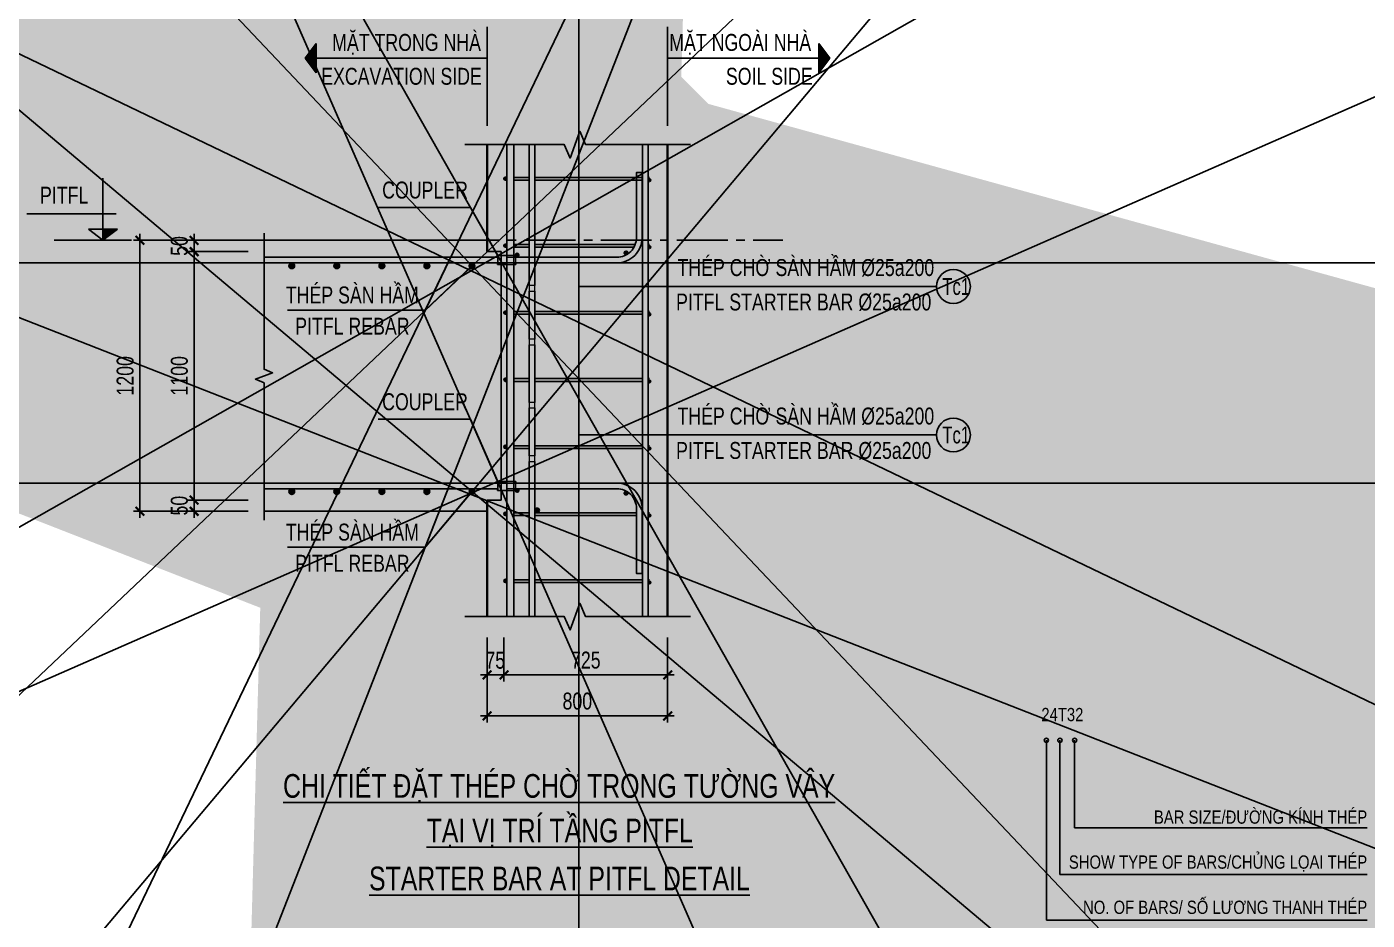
# Model space of a CAD drawing. Header units: millimetres. Extents: x 4107542 to 4204956, y -64070 to 3933.
# Drawn here: x 4176358 to 4200111, y -13655 to 2170 of the extents above; entities that cross this region are included whole.
import ezdxf
from ezdxf.enums import TextEntityAlignment as Align

# ---------------------------------------------------------------- set-up
doc = ezdxf.new("R2010")
doc.units = ezdxf.units.MM
doc.header["$LTSCALE"] = 1200
doc.linetypes.add('CENTER2', pattern=[1.125, 0.75, -0.125, 0.125, -0.125])
doc.linetypes.add('HIDDEN', pattern=[0.375, 0.25, -0.125])
for name, color, linetype in [('CDC.01.AXIS', 160, 'CENTER2'), ('CDC.02.DIM', 1, 'Continuous'), ('CDC.03.BORDER', 3, 'Continuous'), ('CDC.05.STEEL', 4, 'Continuous'), ('CDC.06.TEXT', 2, 'Continuous'), ('CDC.10.HATCH', 251, 'Continuous'), ('CDC.11.NOTE', 8, 'Continuous'), ('CDC.14.STEELNUM', 2, 'Continuous'), ('KCS_BORDER', 3, 'Continuous')]:
    doc.layers.add(name, color=color, linetype=linetype)
for name, color, linetype, lineweight in [('KABE', 2, 'Continuous', 18), ('LINE1', 8, 'HIDDEN', 18), ('Q-Leader-line', 129, 'Continuous', 9), ('Q-Text', 2, 'Continuous', 5), ('Structural Rebar Couplers', 7, 'Continuous', 18)]:
    doc.layers.add(name, color=color, linetype=linetype, lineweight=lineweight)
doc.styles.add('1', font='arial.ttf', dxfattribs={"width": 0.75})
doc.styles.add('Arial', font='arial.ttf', dxfattribs={"height": 480})
doc.styles.add('DB_Arial', font='arial.ttf', dxfattribs={"width": 0.8})
doc.styles.add('DIMTEXT', font='romans.shx', dxfattribs={"width": 0.8})
doc.styles.add('SMTEXT', font='arial.ttf', dxfattribs={"width": 0.75})
doc.linetypes.add('ZIGZAG', pattern='A,0.00254,-5.08,[131,ltypeshp.shx,S=5.08,R=0,X=-5.08,Y=0],-10.16,[131,ltypeshp.shx,S=5.08,R=180,X=5.08,Y=0],-5.08', length=20.32254)
doc.dimstyles.new('120X4', dxfattribs={"dimscale": 120, "dimtxt": 2.5, "dimasz": 0.008, "dimexe": 0, "dimexo": 0, "dimgap": 0.9, "dimtad": 1, "dimdec": 0, "dimlfac": 0.25, "dimzin": 13, "dimdsep": 46, "dimtxsty": '1', "dimblk1": 'CHEO', "dimblk2": 'CHEO', "dimsah": 1, "dimcen": 0, "dimclrd": 256, "dimclre": 256, "dimclrt": 3, "dimadec": 0, "dimazin": 0, "dimtfac": 1, "dimtdec": 0, "dimtix": 1, "dimtmove": 2, "dimatfit": 3, "dimldrblk": 'CHEO', "dimfxl": 8, "dimfxlon": 1, "dimtolj": 1, "dimtzin": 13, "dimarcsym": 0})
doc.dimstyles.new('75', dxfattribs={"dimscale": 75, "dimtxt": 1.4, "dimasz": 1, "dimexe": 1, "dimexo": 0, "dimgap": 0.6, "dimtad": 1, "dimdec": 0, "dimdsep": 46, "dimtxsty": 'DIMTEXT', "dimblk": 'ARCHTICK', "dimcen": 100, "dimdle": 0.2, "dimclrd": 75, "dimclre": 8, "dimclrt": 7, "dimadec": 1, "dimazin": 0, "dimtfac": 1, "dimtdec": 0, "dimtix": 1, "dimtmove": 2, "dimatfit": 3, "dimldrblk": 'ORIGIN', "dimfxl": 7, "dimfxlon": 1, "dimtolj": 1, "dimtzin": 0, "dimarcsym": 1})

# ---------------------------------------------------------------- blocks, each defined once
blk = doc.blocks.new('_ArchTick')
at = {"color": 0, "linetype": 'ByBlock', "const_width": 0.15}
blk.add_lwpolyline([(-0.5, -0.5), (0.5, 0.5)], dxfattribs=at)
blk = doc.blocks.new('_Origin')
at = {"color": 0, "linetype": 'ByBlock', "lineweight": -2}
blk.add_line((0, 0), (-1, 0), dxfattribs=at)
blk.add_circle((0, 0), 0.5, dxfattribs=at)
blk = doc.blocks.new('Standard Coupler - CPL_25-3101455-Section 3')
at = {"layer": 'Structural Rebar Couplers'}
for p, q in [((4393.9, -13287.5), (4393.9, -13280)), ((4393.9, -13280), (4433.9, -13280)), ((4433.9, -13280), (4393.9, -13280)), ((4393.9, -13287.4), (4393.9, -13280)), ((4465.9, -13280), (4473.9, -13280)), ((4473.9, -13280), (4465.9, -13280)), ((4473.9, -13280), (4473.9, -13287.5)), ((4473.9, -13280), (4473.9, -13287.4)), ((4393.9, -13320), (4393.9, -13312.5)), ((4393.9, -13320), (4393.9, -13312.6)), ((4433.9, -13320), (4393.9, -13320)), ((4393.9, -13320), (4433.9, -13320)), ((4473.9, -13320), (4465.9, -13320)), ((4465.9, -13320), (4473.9, -13320)), ((4473.9, -13312.5), (4473.9, -13320)), ((4473.9, -13312.6), (4473.9, -13320))]:
    blk.add_line(p, q, dxfattribs=at)
blk = doc.blocks.new('CHEO')
at = {"layer": 'CDC.02.DIM'}
for points in [[(0, 120.96), (0, -120.96)], [(-120.96, 0), (120.96, 0)]]:
    blk.add_lwpolyline(points, dxfattribs=at)
at = {"layer": 'CDC.02.DIM', "const_width": 40}
blk.add_lwpolyline([(80.48, 80.35), (-80.4, -80.52)], dxfattribs=at)
blk = doc.blocks.new('*D118')
at = {"layer": 'CDC.02.DIM', "lineweight": -2, "transparency": 16777216}
for p, q in [((4179323, -1612), (4178363, -1612)), ((4178363, -1613), (4178363, -6411)), ((4179323, -6412), (4178363, -6412))]:
    blk.add_line(p, q, dxfattribs=at)
at = {"layer": 'Defpoints', "color": 0, "transparency": 16777216}
for p in [(4180562, -1612), (4178363, -6412), (4180562, -6412)]:
    blk.add_point(p, dxfattribs=at)
at = {"layer": 'CDC.02.DIM', "lineweight": -2, "transparency": 16777216, "xscale": 0.96, "yscale": 0.96, "zscale": 0.96}
for p, rotation in [((4178363, -1612), 90), ((4178363, -6412), 270)]:
    blk.add_blockref('CHEO', p, dxfattribs=dict(at, rotation=rotation))
at = {"layer": 'CDC.02.DIM', "color": 3, "transparency": 16777216, "insert": (4178102, -4012), "char_height": 300, "width": 46.27, "attachment_point": 5, "rotation": 90, "style": '1'}
blk.add_mtext('\\A1;1200', dxfattribs=at)
blk = doc.blocks.new('*D120')
at = {"layer": 'CDC.02.DIM', "lineweight": -2, "transparency": 16777216}
for p, q in [((4184514, -8646), (4184514, -9310)), ((4184814, -8646), (4184814, -9310)), ((4184813, -9310), (4184515, -9310))]:
    blk.add_line(p, q, dxfattribs=at)
at = {"layer": 'Defpoints', "color": 0, "transparency": 16777216}
for p in [(4184514, -8646), (4184814, -8646), (4184514, -9310)]:
    blk.add_point(p, dxfattribs=at)
at = {"layer": 'CDC.02.DIM', "lineweight": -2, "transparency": 16777216, "xscale": 0.96, "yscale": 0.96, "zscale": 0.96, "rotation": 180}
blk.add_blockref('CHEO', (4184514, -9310), dxfattribs=at)
at = {"layer": 'CDC.02.DIM', "lineweight": -2, "transparency": 16777216, "xscale": 0.96, "yscale": 0.96, "zscale": 0.96}
blk.add_blockref('CHEO', (4184814, -9310), dxfattribs=at)
at = {"layer": 'CDC.02.DIM', "color": 3, "transparency": 16777216, "insert": (4184659, -9052), "char_height": 300, "attachment_point": 5, "style": '1'}
blk.add_mtext('\\A1;75', dxfattribs=at)
blk = doc.blocks.new('*D121')
at = {"layer": 'CDC.02.DIM', "lineweight": -2, "transparency": 16777216}
for p, q in [((4184814, -8646), (4184814, -9310)), ((4187714, -8646), (4187714, -9310)), ((4187713, -9310), (4184815, -9310))]:
    blk.add_line(p, q, dxfattribs=at)
at = {"layer": 'Defpoints', "color": 0, "transparency": 16777216}
for p in [(4184814, -8646), (4187714, -8646), (4184814, -9310)]:
    blk.add_point(p, dxfattribs=at)
at = {"layer": 'CDC.02.DIM', "lineweight": -2, "transparency": 16777216, "xscale": 0.96, "yscale": 0.96, "zscale": 0.96, "rotation": 180}
blk.add_blockref('CHEO', (4184814, -9310), dxfattribs=at)
at = {"layer": 'CDC.02.DIM', "lineweight": -2, "transparency": 16777216, "xscale": 0.96, "yscale": 0.96, "zscale": 0.96}
blk.add_blockref('CHEO', (4187714, -9310), dxfattribs=at)
at = {"layer": 'CDC.02.DIM', "color": 3, "transparency": 16777216, "insert": (4186264, -9049), "char_height": 300, "attachment_point": 5, "style": '1'}
blk.add_mtext('\\A1;725', dxfattribs=at)
blk = doc.blocks.new('*D119')
at = {"layer": 'CDC.02.DIM', "lineweight": -2, "transparency": 16777216}
for p, q in [((4184514, -9077), (4184514, -10037)), ((4187714, -9077), (4187714, -10037)), ((4187713, -10037), (4184515, -10037))]:
    blk.add_line(p, q, dxfattribs=at)
at = {"layer": 'Defpoints', "color": 0, "transparency": 16777216}
for p in [(4184514, -8646), (4187714, -8646), (4184514, -10037)]:
    blk.add_point(p, dxfattribs=at)
at = {"layer": 'CDC.02.DIM', "lineweight": -2, "transparency": 16777216, "xscale": 0.96, "yscale": 0.96, "zscale": 0.96, "rotation": 180}
blk.add_blockref('CHEO', (4184514, -10037), dxfattribs=at)
at = {"layer": 'CDC.02.DIM', "lineweight": -2, "transparency": 16777216, "xscale": 0.96, "yscale": 0.96, "zscale": 0.96}
blk.add_blockref('CHEO', (4187714, -10037), dxfattribs=at)
at = {"layer": 'CDC.02.DIM', "color": 3, "transparency": 16777216, "insert": (4186114, -9776), "char_height": 300, "attachment_point": 5, "style": '1'}
blk.add_mtext('\\A1;800', dxfattribs=at)
blk = doc.blocks.new('*D132')
at = {"layer": 'CDC.02.DIM', "lineweight": -2, "transparency": 16777216}
for p, q in [((4179323, -1611), (4179323, -1610)), ((4180283, -1612), (4179323, -1612)), ((4179323, -1612), (4179323, -1812)), ((4180283, -1812), (4179323, -1812)), ((4179323, -1813), (4179323, -1814))]:
    blk.add_line(p, q, dxfattribs=at)
at = {"layer": 'Defpoints', "color": 0, "transparency": 16777216}
for p in [(4180562, -1612), (4179323, -1812), (4180562, -1812)]:
    blk.add_point(p, dxfattribs=at)
at = {"layer": 'CDC.02.DIM', "lineweight": -2, "transparency": 16777216, "xscale": 0.96, "yscale": 0.96, "zscale": 0.96}
for p, rotation in [((4179323, -1612), 270), ((4179323, -1812), 90)]:
    blk.add_blockref('CHEO', p, dxfattribs=dict(at, rotation=rotation))
at = {"layer": 'CDC.02.DIM', "color": 3, "transparency": 16777216, "insert": (4179062, -1712), "char_height": 300, "attachment_point": 5, "rotation": 90, "style": '1'}
blk.add_mtext('\\A1;50', dxfattribs=at)
blk = doc.blocks.new('*D133')
at = {"layer": 'CDC.02.DIM', "lineweight": -2, "transparency": 16777216}
for p, q in [((4180283, -1812), (4179323, -1812)), ((4179323, -1813), (4179323, -6211)), ((4180283, -6212), (4179323, -6212))]:
    blk.add_line(p, q, dxfattribs=at)
at = {"layer": 'Defpoints', "color": 0, "transparency": 16777216}
for p in [(4180562, -1812), (4179323, -6212), (4180562, -6212)]:
    blk.add_point(p, dxfattribs=at)
at = {"layer": 'CDC.02.DIM', "lineweight": -2, "transparency": 16777216, "xscale": 0.96, "yscale": 0.96, "zscale": 0.96}
for p, rotation in [((4179323, -1812), 90), ((4179323, -6212), 270)]:
    blk.add_blockref('CHEO', p, dxfattribs=dict(at, rotation=rotation))
at = {"layer": 'CDC.02.DIM', "color": 3, "transparency": 16777216, "insert": (4179062, -4012), "char_height": 300, "attachment_point": 5, "rotation": 90, "style": '1'}
blk.add_mtext('\\A1;1100', dxfattribs=at)
blk = doc.blocks.new('*D134')
at = {"layer": 'CDC.02.DIM', "lineweight": -2, "transparency": 16777216}
for p, q in [((4179323, -6211), (4179323, -6210)), ((4180283, -6212), (4179323, -6212)), ((4179323, -6212), (4179323, -6412)), ((4180283, -6412), (4179323, -6412)), ((4179323, -6413), (4179323, -6414))]:
    blk.add_line(p, q, dxfattribs=at)
at = {"layer": 'Defpoints', "color": 0, "transparency": 16777216}
for p in [(4179323, -6412), (4180562, -6212), (4180562, -6412)]:
    blk.add_point(p, dxfattribs=at)
at = {"layer": 'CDC.02.DIM', "lineweight": -2, "transparency": 16777216, "xscale": 0.96, "yscale": 0.96, "zscale": 0.96}
for p, rotation in [((4179323, -6212), 270), ((4179323, -6412), 90)]:
    blk.add_blockref('CHEO', p, dxfattribs=dict(at, rotation=rotation))
at = {"layer": 'CDC.02.DIM', "color": 3, "transparency": 16777216, "insert": (4179062, -6312), "char_height": 300, "attachment_point": 5, "rotation": 90, "style": '1'}
blk.add_mtext('\\A1;50', dxfattribs=at)

msp = doc.modelspace()

# ---------------------------------------------------------------- hatches: boundary and pattern name
at = {"layer": 'CDC.10.HATCH'}
h = msp.add_hatch(color=256, dxfattribs=at)
edge = h.paths.add_edge_path(flags=0)
edge.add_arc((4184838.1, -514.7), 24, 0, 360)
for points in [[(4184838.1, -538.7), (4184858.9, -526.7), (4184858.9, -502.7), (4184838.1, -490.7), (4184817.3, -502.7), (4184817.3, -526.7)], [(4187390.1, -571.5), (4187410.9, -559.5), (4187410.9, -535.5), (4187390.1, -523.5), (4187369.3, -535.5), (4187369.3, -559.5)], [(4184838.1, -1726.3), (4184858.9, -1714.3), (4184858.9, -1690.3), (4184838.1, -1678.3), (4184817.3, -1690.3), (4184817.3, -1714.3)], [(4185047.3, -1904.5), (4185072.3, -1892.4), (4185078.5, -1865.4), (4185061.1, -1843.7), (4185033.4, -1843.7), (4185016.1, -1865.4), (4185022.2, -1892.4)], [(4186991.7, -1863.2), (4187009, -1841.5), (4187002.8, -1814.4), (4186977.8, -1802.4), (4186952.8, -1814.4), (4186946.6, -1841.5), (4186963.9, -1863.2)], [(4187390.1, -1759.1), (4187410.9, -1747.1), (4187410.9, -1723.1), (4187390.1, -1711.1), (4187369.3, -1723.1), (4187369.3, -1747.1)], [(4181053, -2112), (4181088.4, -2097.3), (4181103, -2062), (4181088.4, -2026.6), (4181053, -2012), (4181017.7, -2026.6), (4181003, -2062), (4181017.7, -2097.3)], [(4181851.5, -2112), (4181886.9, -2097.3), (4181901.5, -2062), (4181886.9, -2026.6), (4181851.5, -2012), (4181816.2, -2026.6), (4181801.5, -2062), (4181816.2, -2097.3)], [(4182650, -2112), (4182685.4, -2097.3), (4182700, -2062), (4182685.4, -2026.6), (4182650, -2012), (4182614.7, -2026.6), (4182600, -2062), (4182614.7, -2097.3)], [(4183448.5, -2112), (4183483.9, -2097.3), (4183498.5, -2062), (4183483.9, -2026.6), (4183448.5, -2012), (4183413.2, -2026.6), (4183398.5, -2062), (4183413.2, -2097.3)], [(4184247, -2112), (4184282.4, -2097.3), (4184297, -2062), (4184282.4, -2026.6), (4184247, -2012), (4184211.7, -2026.6), (4184197, -2062), (4184211.7, -2097.3)], [(4184838.1, -2913.9), (4184858.9, -2901.9), (4184858.9, -2877.9), (4184838.1, -2865.9), (4184817.3, -2877.9), (4184817.3, -2901.9)], [(4187390.1, -2946.7), (4187410.9, -2934.7), (4187410.9, -2910.7), (4187390.1, -2898.7), (4187369.3, -2910.7), (4187369.3, -2934.7)], [(4184838.1, -4101.4), (4184858.9, -4089.4), (4184858.9, -4065.4), (4184838.1, -4053.4), (4184817.3, -4065.4), (4184817.3, -4089.4), (4184830.7, -4097.2)], [(4187390.1, -4134.2), (4187410.9, -4122.2), (4187410.9, -4098.2), (4187390.1, -4086.2), (4187369.3, -4098.2), (4187369.3, -4122.2)], [(4184838.1, -5289), (4184858.9, -5277), (4184858.9, -5253), (4184838.1, -5241), (4184817.3, -5253), (4184817.3, -5277)], [(4187390.1, -5321.8), (4187410.9, -5309.8), (4187410.9, -5285.8), (4187390.1, -5273.8), (4187369.3, -5285.8), (4187369.3, -5309.8)], [(4181053, -6112), (4181088.4, -6097.3), (4181103, -6062), (4181088.4, -6026.6), (4181053, -6012), (4181017.7, -6026.6), (4181003, -6062), (4181017.7, -6097.3)], [(4181851.5, -6112), (4181886.9, -6097.3), (4181901.5, -6062), (4181886.9, -6026.6), (4181851.5, -6012), (4181816.2, -6026.6), (4181801.5, -6062), (4181816.2, -6097.3)], [(4182650, -6112), (4182685.4, -6097.3), (4182700, -6062), (4182685.4, -6026.6), (4182650, -6012), (4182614.7, -6026.6), (4182600, -6062), (4182614.7, -6097.3)], [(4183448.5, -6112), (4183483.9, -6097.3), (4183498.5, -6062), (4183483.9, -6026.6), (4183448.5, -6012), (4183413.2, -6026.6), (4183398.5, -6062), (4183413.2, -6097.3)], [(4184247, -6112), (4184282.4, -6097.3), (4184297, -6062), (4184282.4, -6026.6), (4184247, -6012), (4184211.7, -6026.6), (4184197, -6062), (4184211.7, -6097.3)], [(4185047.3, -6076), (4185072.3, -6063.9), (4185078.5, -6036.8), (4185061.1, -6015.1), (4185033.4, -6015.1), (4185016.1, -6036.8), (4185022.2, -6063.9)], [(4186991.7, -6118.4), (4187009, -6096.7), (4187002.8, -6069.6), (4186977.8, -6057.6), (4186952.8, -6069.6), (4186946.6, -6096.7), (4186963.9, -6118.4)], [(4185402.7, -6433.9), (4185430.9, -6422.2), (4185442.7, -6393.9), (4185430.9, -6365.6), (4185402.7, -6353.9), (4185374.4, -6365.6), (4185362.7, -6393.9), (4185374.4, -6422.2)], [(4184838.1, -6476.6), (4184858.9, -6464.6), (4184858.9, -6440.6), (4184838.1, -6428.6), (4184817.3, -6440.6), (4184817.3, -6464.6)], [(4187390.1, -6509.4), (4187410.9, -6497.4), (4187410.9, -6473.4), (4187390.1, -6461.4), (4187369.3, -6473.4), (4187369.3, -6497.4)], [(4184838.1, -7664.1), (4184858.9, -7652.1), (4184858.9, -7628.1), (4184838.1, -7616.1), (4184817.3, -7628.1), (4184817.3, -7652.1)], [(4187390.1, -7696.9), (4187410.9, -7684.9), (4187410.9, -7660.9), (4187390.1, -7648.9), (4187369.3, -7660.9), (4187369.3, -7684.9)]]:
    msp.add_hatch(color=256, dxfattribs=at).paths.add_polyline_path(points, flags=0)
h = msp.add_hatch(color=256, dxfattribs=at)
edge = h.paths.add_edge_path(flags=0)
edge.add_arc((4187390.1, -547.5), 24, 0, 360)
h = msp.add_hatch(color=256, dxfattribs=at)
h.paths.add_polyline_path([(4185022.1, -1882), (4184702.1, -1882), (4184702.1, -2042), (4185022.1, -2042)])
h.paths.add_polyline_path([(4185022.1, -5882), (4184702.1, -5882), (4184702.1, -6042), (4185022.1, -6042)])
h = msp.add_hatch(color=256, dxfattribs=at)
edge = h.paths.add_edge_path(flags=0)
edge.add_arc((4184838.1, -1702.3), 24, 0, 360)
h = msp.add_hatch(color=256, dxfattribs=at)
edge = h.paths.add_edge_path(flags=0)
edge.add_arc((4185047.3, -1872.5), 32, 0, 360)
h = msp.add_hatch(color=256, dxfattribs=at)
edge = h.paths.add_edge_path(flags=0)
edge.add_arc((4186977.8, -1834.4), 32, 0, 360)
h = msp.add_hatch(color=256, dxfattribs=at)
edge = h.paths.add_edge_path(flags=0)
edge.add_arc((4187390.1, -1735.1), 24, 0, 360)
h = msp.add_hatch(color=256, dxfattribs=at)
edge = h.paths.add_edge_path(flags=0)
edge.add_arc((4181053, -2062), 50, 0, 360)
h = msp.add_hatch(color=256, dxfattribs=at)
edge = h.paths.add_edge_path(flags=0)
edge.add_arc((4181851.5, -2062), 50, 0, 360)
h = msp.add_hatch(color=256, dxfattribs=at)
edge = h.paths.add_edge_path(flags=0)
edge.add_arc((4182650, -2062), 50, 0, 360)
h = msp.add_hatch(color=256, dxfattribs=at)
edge = h.paths.add_edge_path(flags=0)
edge.add_arc((4183448.5, -2062), 50, 0, 360)
h = msp.add_hatch(color=256, dxfattribs=at)
edge = h.paths.add_edge_path(flags=0)
edge.add_arc((4184247, -2062), 50, 0, 360)
h = msp.add_hatch(color=256, dxfattribs=at)
h.paths.add_polyline_path([(4185260.1, -5532), (4185360.1, -5532), (4185360.1, -5432), (4185260.1, -5432)], flags=0)
h.paths.add_polyline_path([(4185360.1, -4582), (4185360.1, -4482), (4185260.1, -4482), (4185260.1, -4582)], flags=0)
h.paths.add_polyline_path([(4185260.1, -3462), (4185360.1, -3462), (4185360.1, -3362), (4185260.1, -3362)], flags=0)
h.paths.add_polyline_path([(4185335.2, -2512), (4185360.1, -2512), (4185360.1, -2412), (4185260.1, -2412), (4185260.1, -2512)], flags=0)
h = msp.add_hatch(color=256, dxfattribs=at)
edge = h.paths.add_edge_path(flags=0)
edge.add_arc((4184838.1, -2889.9), 24, 0, 360)
h = msp.add_hatch(color=256, dxfattribs=at)
edge = h.paths.add_edge_path(flags=0)
edge.add_arc((4187390.1, -2922.7), 24, 0, 360)
h = msp.add_hatch(color=256, dxfattribs=at)
edge = h.paths.add_edge_path(flags=0)
edge.add_arc((4184838.1, -4077.4), 24, 0, 360)
h = msp.add_hatch(color=256, dxfattribs=at)
edge = h.paths.add_edge_path(flags=0)
edge.add_arc((4187390.1, -4110.2), 24, 0, 360)
h = msp.add_hatch(color=256, dxfattribs=at)
edge = h.paths.add_edge_path(flags=0)
edge.add_arc((4184838.1, -5265), 24, 0, 360)
h = msp.add_hatch(color=256, dxfattribs=at)
edge = h.paths.add_edge_path(flags=0)
edge.add_arc((4187390.1, -5297.8), 24, 0, 360)
h = msp.add_hatch(color=256, dxfattribs=at)
edge = h.paths.add_edge_path(flags=0)
edge.add_arc((4181053, -6062), 50, 0, 360)
h = msp.add_hatch(color=256, dxfattribs=at)
edge = h.paths.add_edge_path(flags=0)
edge.add_arc((4181851.5, -6062), 50, 0, 360)
h = msp.add_hatch(color=256, dxfattribs=at)
edge = h.paths.add_edge_path(flags=0)
edge.add_arc((4182650, -6062), 50, 0, 360)
h = msp.add_hatch(color=256, dxfattribs=at)
edge = h.paths.add_edge_path(flags=0)
edge.add_arc((4183448.5, -6062), 50, 0, 360)
h = msp.add_hatch(color=256, dxfattribs=at)
edge = h.paths.add_edge_path(flags=0)
edge.add_arc((4184247, -6062), 50, 0, 360)
h = msp.add_hatch(color=256, dxfattribs=at)
edge = h.paths.add_edge_path(flags=0)
edge.add_arc((4185047.3, -6044), 32, 0, 360)
h = msp.add_hatch(color=256, dxfattribs=at)
edge = h.paths.add_edge_path(flags=0)
edge.add_arc((4186977.8, -6089.6), 32, 0, 360)
h = msp.add_hatch(color=256, dxfattribs=at)
edge = h.paths.add_edge_path(flags=0)
edge.add_arc((4185402.7, -6393.9), 40, 0, 360)
h = msp.add_hatch(color=256, dxfattribs=at)
edge = h.paths.add_edge_path(flags=0)
edge.add_arc((4184838.1, -6452.6), 24, 0, 360)
h = msp.add_hatch(color=256, dxfattribs=at)
edge = h.paths.add_edge_path(flags=0)
edge.add_arc((4187390.1, -6485.4), 24, 0, 360)
h = msp.add_hatch(color=256, dxfattribs=at)
edge = h.paths.add_edge_path(flags=0)
edge.add_arc((4184838.1, -7640.1), 24, 0, 360)
h = msp.add_hatch(color=256, dxfattribs=at)
edge = h.paths.add_edge_path(flags=0)
edge.add_arc((4187390.1, -7672.9), 24, 0, 360)

# ---------------------------------------------------------------- linework, layer by layer
at = {"layer": 'CDC.01.AXIS'}
msp.add_line((4179779.6, -1612), (4189755.9, -1612), dxfattribs=at)
at = {"layer": 'CDC.02.DIM'}
for p, q in [((4177708, -1612), (4177708, -510)), ((4177943.5, -1141.1), (4176358.1, -1141.1)), ((4177967.2, -1413.3), (4177448.8, -1413.3)), ((4177708, -1612), (4177448.8, -1413.3)), ((4177708, -1612), (4177967.2, -1413.3)), ((4176844.3, -1612), (4178213.5, -1612))]:
    msp.add_line(p, q, dxfattribs=at)
msp.add_solid([(4177967.2, -1413.3), (4177708, -1612), (4177708, -1413.3), (4177708, -1612)], dxfattribs=at)
at = {"layer": 'CDC.03.BORDER'}
for p, q in [((4180561.9, -1612), (4184297, -1612)), ((4180561.9, -1612), (4184512.1, -1612)), ((4180561.9, -1612), (4184513.8, -1612)), ((4181017.7, -2026.6), (4181003, -2062)), ((4181003, -2062), (4181017.7, -2097.3)), ((4181053, -2012), (4181017.7, -2026.6)), ((4181017.7, -2097.3), (4181053, -2112)), ((4181088.4, -2026.6), (4181053, -2012)), ((4181053, -2112), (4181088.4, -2097.3)), ((4181103, -2062), (4181088.4, -2026.6)), ((4181088.4, -2097.3), (4181103, -2062)), ((4181816.2, -2026.6), (4181801.5, -2062)), ((4181801.5, -2062), (4181816.2, -2097.3)), ((4181851.5, -2012), (4181816.2, -2026.6)), ((4181816.2, -2097.3), (4181851.5, -2112)), ((4181886.9, -2026.6), (4181851.5, -2012)), ((4181851.5, -2112), (4181886.9, -2097.3)), ((4181901.5, -2062), (4181886.9, -2026.6)), ((4181886.9, -2097.3), (4181901.5, -2062)), ((4182614.7, -2026.6), (4182600, -2062)), ((4182600, -2062), (4182614.7, -2097.3)), ((4182650, -2012), (4182614.7, -2026.6)), ((4182614.7, -2097.3), (4182650, -2112)), ((4182685.4, -2026.6), (4182650, -2012)), ((4182650, -2112), (4182685.4, -2097.3)), ((4182700, -2062), (4182685.4, -2026.6)), ((4182685.4, -2097.3), (4182700, -2062)), ((4183413.2, -2026.6), (4183398.5, -2062)), ((4183398.5, -2062), (4183413.2, -2097.3)), ((4183448.5, -2012), (4183413.2, -2026.6)), ((4183413.2, -2097.3), (4183448.5, -2112)), ((4183483.9, -2026.6), (4183448.5, -2012)), ((4183448.5, -2112), (4183483.9, -2097.3)), ((4183498.5, -2062), (4183483.9, -2026.6)), ((4183483.9, -2097.3), (4183498.5, -2062)), ((4184211.7, -2026.6), (4184197, -2062)), ((4184197, -2062), (4184211.7, -2097.3)), ((4184247, -2012), (4184211.7, -2026.6)), ((4184211.7, -2097.3), (4184247, -2112)), ((4184282.4, -2026.6), (4184247, -2012)), ((4184247, -2112), (4184282.4, -2097.3)), ((4184297, -2062), (4184282.4, -2026.6)), ((4184282.4, -2097.3), (4184297, -2062)), ((4181017.7, -6026.6), (4181003, -6062)), ((4181003, -6062), (4181017.7, -6097.3)), ((4181053, -6012), (4181017.7, -6026.6)), ((4181017.7, -6097.3), (4181053, -6112)), ((4181088.4, -6026.6), (4181053, -6012)), ((4181053, -6112), (4181088.4, -6097.3)), ((4181103, -6062), (4181088.4, -6026.6)), ((4181088.4, -6097.3), (4181103, -6062)), ((4181816.2, -6026.6), (4181801.5, -6062)), ((4181801.5, -6062), (4181816.2, -6097.3)), ((4181851.5, -6012), (4181816.2, -6026.6)), ((4181816.2, -6097.3), (4181851.5, -6112)), ((4181886.9, -6026.6), (4181851.5, -6012)), ((4181851.5, -6112), (4181886.9, -6097.3)), ((4181901.5, -6062), (4181886.9, -6026.6)), ((4181886.9, -6097.3), (4181901.5, -6062)), ((4182614.7, -6026.6), (4182600, -6062)), ((4182600, -6062), (4182614.7, -6097.3)), ((4182650, -6012), (4182614.7, -6026.6)), ((4182685.4, -6026.6), (4182650, -6012)), ((4182700, -6062), (4182685.4, -6026.6)), ((4182685.4, -6097.3), (4182700, -6062)), ((4183413.2, -6026.6), (4183398.5, -6062)), ((4183398.5, -6062), (4183413.2, -6097.3)), ((4183448.5, -6012), (4183413.2, -6026.6)), ((4183413.2, -6097.3), (4183448.5, -6112)), ((4183483.9, -6026.6), (4183448.5, -6012)), ((4183448.5, -6112), (4183483.9, -6097.3)), ((4183498.5, -6062), (4183483.9, -6026.6)), ((4183483.9, -6097.3), (4183498.5, -6062)), ((4184211.7, -6026.6), (4184197, -6062)), ((4184197, -6062), (4184211.7, -6097.3)), ((4184247, -6012), (4184211.7, -6026.6)), ((4184211.7, -6097.3), (4184247, -6112)), ((4184282.4, -6026.6), (4184247, -6012)), ((4184247, -6112), (4184282.4, -6097.3)), ((4184297, -6062), (4184282.4, -6026.6)), ((4184282.4, -6097.3), (4184297, -6062)), ((4180561.9, -6412), (4184297, -6412)), ((4180561.9, -6412), (4184512.1, -6412)), ((4180561.9, -6412), (4184513.8, -6412))]:
    msp.add_line(p, q, dxfattribs=at)
for centre in [(4181053, -2062), (4181851.5, -2062), (4182650, -2062), (4183448.5, -2062), (4184247, -2062), (4181053, -6062), (4181851.5, -6062), (4182650, -6062), (4183448.5, -6062), (4184247, -6062)]:
    msp.add_circle(centre, 50, dxfattribs=at)
at = {"layer": 'CDC.05.STEEL'}
for p, q in [((4184514.1, 1616.1), (4181487.2, 1616.1)), ((4187714.1, 1616.1), (4190391, 1616.1))]:
    msp.add_line(p, q, dxfattribs=at)
for points in [[(4184862.1, -2012), (4184862.1, -1912), (4184862.1, -2012), (4186812.1, -2012, 0.4142136), (4187262.1, -1562), (4187262.1, -412), (4187162.1, -412), (4187162.1, -1562, -0.4142136), (4186812.1, -1912), (4184862.1, -1912)], [(4184862.1, -6012), (4184862.1, -5912), (4184862.1, -6012), (4186812.1, -6012, -0.4142136), (4187162.1, -6362), (4187162.1, -7512), (4187262.1, -7512), (4187262.1, -6362, 0.4142136), (4186812.1, -5912), (4184862.1, -5912)]]:
    msp.add_lwpolyline(points, format="xyb", dxfattribs=at)
for points in [[(4180561.9, -1912), (4184702.1, -1912), (4184702.1, -2012), (4180561.9, -2012)], [(4180561.9, -5912), (4184702.1, -5912), (4184702.1, -6012), (4180561.9, -6012)]]:
    msp.add_lwpolyline(points, dxfattribs=at)
at = {"layer": 'CDC.11.NOTE'}
for p, q in [((4184514.1, 415.8), (4184514.1, 2170.3)), ((4187714.1, 415.8), (4187714.1, 2170.3)), ((4181288.6, 1616.1), (4181487.2, 1875.3)), ((4181487.2, 1356.9), (4181487.2, 1875.3)), ((4190589.7, 1616.1), (4190391, 1875.3)), ((4190391, 1356.9), (4190391, 1875.3)), ((4181288.6, 1616.1), (4181487.2, 1356.9)), ((4190589.7, 1616.1), (4190391, 1356.9)), ((4184862.1, -5562), (4184862.1, 82.9)), ((4184990.1, -5562), (4184990.1, 82.9)), ((4185260.1, -2412), (4185260.1, 82.9)), ((4185360.1, -2412), (4185360.1, 82.9)), ((4187268.1, -8277.2), (4187268.1, 82.9)), ((4187368.1, -8277.2), (4187368.1, 82.9)), ((4184838.1, -490.7), (4184817.3, -502.7)), ((4184817.3, -502.7), (4184817.3, -526.7)), ((4184817.3, -526.7), (4184838.1, -538.7)), ((4184858.9, -502.7), (4184838.1, -490.7)), ((4184861.9, -497.8), (4184838.1, -497.8)), ((4184838.1, -538.7), (4184858.9, -526.7)), ((4184861.9, -545.8), (4184838.1, -545.8)), ((4184858.9, -526.7), (4184858.9, -502.7)), ((4185006.1, -497.8), (4184990, -497.8)), ((4185006.1, -545.8), (4184990, -545.8)), ((4185260.1, -497.8), (4185006.1, -497.8)), ((4185260.1, -545.8), (4185006.1, -545.8)), ((4187222.1, -497.8), (4185360.1, -497.8)), ((4187222.1, -545.8), (4185360.1, -545.8)), ((4187268.2, -497.8), (4187222.1, -497.8)), ((4187268.2, -545.8), (4187222.1, -545.8)), ((4187390.1, -497.8), (4187368.3, -497.8)), ((4187390.1, -545.8), (4187368.3, -545.8)), ((4187390.1, -523.5), (4187369.3, -535.5)), ((4187369.3, -535.5), (4187369.3, -559.5)), ((4187369.3, -559.5), (4187390.1, -571.5)), ((4187410.9, -535.5), (4187390.1, -523.5)), ((4187390.1, -571.5), (4187410.9, -559.5)), ((4187410.9, -559.5), (4187410.9, -535.5)), ((4187268.2, -1435.9), (4187262.2, -1435.9)), ((4187268.2, -1483.9), (4187262.2, -1483.9)), ((4184838.1, -1678.3), (4184817.3, -1690.3)), ((4184817.3, -1690.3), (4184817.3, -1714.3)), ((4184817.3, -1714.3), (4184838.1, -1726.3)), ((4184858.9, -1690.3), (4184838.1, -1678.3)), ((4184861.9, -1685.9), (4184838.1, -1685.9)), ((4184838.1, -1726.3), (4184858.9, -1714.3)), ((4184861.9, -1733.9), (4184838.1, -1733.9)), ((4184858.9, -1714.3), (4184858.9, -1690.3)), ((4185006.1, -1685.9), (4184990, -1685.9)), ((4185006.1, -1733.9), (4184990, -1733.9)), ((4185260.1, -1685.9), (4185006.1, -1685.9)), ((4185260.1, -1733.9), (4185006.1, -1733.9)), ((4185033.4, -1843.7), (4185016.1, -1865.4)), ((4185016.1, -1865.4), (4185022.2, -1892.4)), ((4185022.2, -1892.4), (4185047.3, -1904.5)), ((4185061.1, -1843.7), (4185033.4, -1843.7)), ((4185047.3, -1904.5), (4185072.3, -1892.4)), ((4185078.5, -1865.4), (4185061.1, -1843.7)), ((4185072.3, -1892.4), (4185078.5, -1865.4)), ((4187139.4, -1685.9), (4185360.1, -1685.9)), ((4187117, -1733.9), (4185360.1, -1733.9)), ((4186952.8, -1814.4), (4186946.6, -1841.5)), ((4186946.6, -1841.5), (4186963.9, -1863.2)), ((4186977.8, -1802.4), (4186952.8, -1814.4)), ((4186963.9, -1863.2), (4186991.7, -1863.2)), ((4187002.8, -1814.4), (4186977.8, -1802.4)), ((4186991.7, -1863.2), (4187009, -1841.5)), ((4187009, -1841.5), (4187002.8, -1814.4)), ((4187390.1, -1685.9), (4187368.3, -1685.9)), ((4187390.1, -1733.9), (4187368.3, -1733.9)), ((4187390.1, -1711.1), (4187369.3, -1723.1)), ((4187369.3, -1723.1), (4187369.3, -1747.1)), ((4187369.3, -1747.1), (4187390.1, -1759.1)), ((4187410.9, -1723.1), (4187390.1, -1711.1)), ((4187390.1, -1759.1), (4187410.9, -1747.1)), ((4187410.9, -1747.1), (4187410.9, -1723.1)), ((4185260.1, -3362), (4185260.1, -2512)), ((4185360.1, -3362), (4185360.1, -2512)), ((4184838.1, -2865.9), (4184817.3, -2877.9)), ((4184817.3, -2877.9), (4184817.3, -2901.9)), ((4184817.3, -2901.9), (4184838.1, -2913.9)), ((4184858.9, -2877.9), (4184838.1, -2865.9)), ((4184861.9, -2874.1), (4184838.1, -2874.1)), ((4184838.1, -2913.9), (4184858.9, -2901.9)), ((4184861.9, -2922.1), (4184838.1, -2922.1)), ((4184858.9, -2901.9), (4184858.9, -2877.9)), ((4185006.1, -2874.1), (4184990, -2874.1)), ((4185006.1, -2922.1), (4184990, -2922.1)), ((4185260.1, -2874.1), (4185006.1, -2874.1)), ((4185260.1, -2922.1), (4185006.1, -2922.1)), ((4187222.1, -2874.1), (4185360.1, -2874.1)), ((4187222.1, -2922.1), (4185360.1, -2922.1)), ((4187268.2, -2874.1), (4187222.1, -2874.1)), ((4187268.2, -2922.1), (4187222.1, -2922.1)), ((4187390.1, -2874.1), (4187368.3, -2874.1)), ((4187390.1, -2922.1), (4187368.3, -2922.1)), ((4187390.1, -2898.7), (4187369.3, -2910.7)), ((4187369.3, -2910.7), (4187369.3, -2934.7)), ((4187369.3, -2934.7), (4187390.1, -2946.7)), ((4187410.9, -2910.7), (4187390.1, -2898.7)), ((4187390.1, -2946.7), (4187410.9, -2934.7)), ((4187410.9, -2934.7), (4187410.9, -2910.7)), ((4185260.1, -4482), (4185260.1, -3462)), ((4185360.1, -4482), (4185360.1, -3462)), ((4184838.1, -4053.4), (4184817.3, -4065.4)), ((4184817.3, -4065.4), (4184817.3, -4089.4)), ((4184817.3, -4089.4), (4184830.7, -4097.2)), ((4184830.7, -4097.2), (4184838.1, -4101.4)), ((4184858.9, -4065.4), (4184838.1, -4053.4)), ((4184861.9, -4062.2), (4184838.1, -4062.2)), ((4184838.1, -4101.4), (4184858.9, -4089.4)), ((4184861.9, -4110.2), (4184838.1, -4110.2)), ((4184858.9, -4089.4), (4184858.9, -4065.4)), ((4185006.1, -4062.2), (4184990, -4062.2)), ((4185006.1, -4110.2), (4184990, -4110.2)), ((4185260.1, -4062.2), (4185006.1, -4062.2)), ((4185260.1, -4110.2), (4185006.1, -4110.2)), ((4187222.1, -4062.2), (4185360.1, -4062.2)), ((4187222.1, -4110.2), (4185360.1, -4110.2)), ((4187268.2, -4062.2), (4187222.1, -4062.2)), ((4187268.2, -4110.2), (4187222.1, -4110.2)), ((4187390.1, -4062.2), (4187368.3, -4062.2)), ((4187390.1, -4110.2), (4187368.3, -4110.2)), ((4187390.1, -4086.2), (4187369.3, -4098.2)), ((4187369.3, -4098.2), (4187369.3, -4122.2)), ((4187369.3, -4122.2), (4187390.1, -4134.2)), ((4187410.9, -4098.2), (4187390.1, -4086.2)), ((4187390.1, -4134.2), (4187410.9, -4122.2)), ((4187410.9, -4122.2), (4187410.9, -4098.2)), ((4185260.1, -5432), (4185260.1, -4582)), ((4185360.1, -5432), (4185360.1, -4582)), ((4184838.1, -5241), (4184817.3, -5253)), ((4184817.3, -5253), (4184817.3, -5277)), ((4184817.3, -5277), (4184838.1, -5289)), ((4184858.9, -5253), (4184838.1, -5241)), ((4184861.9, -5250.4), (4184838.1, -5250.4)), ((4184838.1, -5289), (4184858.9, -5277)), ((4184861.9, -5298.4), (4184838.1, -5298.4)), ((4184858.9, -5277), (4184858.9, -5253)), ((4185006.1, -5250.4), (4184990, -5250.4)), ((4185006.1, -5298.4), (4184990, -5298.4)), ((4185260.1, -5250.4), (4185006.1, -5250.4)), ((4185260.1, -5298.4), (4185006.1, -5298.4)), ((4187222.1, -5250.4), (4185360.1, -5250.4)), ((4187222.1, -5298.4), (4185360.1, -5298.4)), ((4187268.2, -5250.4), (4187222.1, -5250.4)), ((4187268.2, -5298.4), (4187222.1, -5298.4)), ((4187390.1, -5250.4), (4187368.3, -5250.4)), ((4187390.1, -5298.4), (4187368.3, -5298.4)), ((4187390.1, -5273.8), (4187369.3, -5285.8)), ((4187369.3, -5285.8), (4187369.3, -5309.8)), ((4187369.3, -5309.8), (4187390.1, -5321.8)), ((4187410.9, -5285.8), (4187390.1, -5273.8)), ((4187390.1, -5321.8), (4187410.9, -5309.8)), ((4187410.9, -5309.8), (4187410.9, -5285.8)), ((4184862.1, -8277.2), (4184862.1, -5562)), ((4184990.1, -8277.2), (4184990.1, -5562)), ((4185260.1, -8277.2), (4185260.1, -5532)), ((4185360.1, -8277.2), (4185360.1, -5532)), ((4185033.4, -6022.6), (4185016.1, -6044.3)), ((4185016.1, -6036.8), (4185022.2, -6063.9)), ((4185022.2, -6063.9), (4185047.3, -6076)), ((4185061.1, -6015.1), (4185033.4, -6015.1)), ((4185047.3, -6076), (4185072.3, -6063.9)), ((4185078.5, -6036.8), (4185061.1, -6015.1)), ((4185072.3, -6063.9), (4185078.5, -6036.8)), ((4186952.8, -6069.6), (4186946.6, -6096.7)), ((4186946.6, -6096.7), (4186963.9, -6118.4)), ((4186977.8, -6057.6), (4186952.8, -6069.6)), ((4186963.9, -6118.4), (4186991.7, -6118.4)), ((4187002.8, -6069.6), (4186977.8, -6057.6)), ((4186991.7, -6118.4), (4187009, -6096.7)), ((4187009, -6096.7), (4187002.8, -6069.6)), ((4185374.4, -6365.6), (4185362.7, -6393.9)), ((4185362.7, -6393.9), (4185374.4, -6422.2)), ((4185402.7, -6353.9), (4185374.4, -6365.6)), ((4185430.9, -6365.6), (4185402.7, -6353.9)), ((4185442.7, -6393.9), (4185430.9, -6365.6)), ((4185430.9, -6422.2), (4185442.7, -6393.9)), ((4184838.1, -6428.6), (4184817.3, -6440.6)), ((4184817.3, -6440.6), (4184817.3, -6464.6)), ((4184817.3, -6464.6), (4184838.1, -6476.6)), ((4184858.9, -6440.6), (4184838.1, -6428.6)), ((4184861.9, -6438.5), (4184838.1, -6438.5)), ((4184838.1, -6476.6), (4184858.9, -6464.6)), ((4184861.9, -6486.5), (4184838.1, -6486.5)), ((4184858.9, -6464.6), (4184858.9, -6440.6)), ((4185006.1, -6438.5), (4184990, -6438.5)), ((4185006.1, -6486.5), (4184990, -6486.5)), ((4185260.1, -6438.5), (4185006.1, -6438.5)), ((4185260.1, -6486.5), (4185006.1, -6486.5)), ((4187162.1, -6438.5), (4185360.1, -6438.5)), ((4187162.1, -6486.5), (4185360.1, -6486.5)), ((4185374.4, -6422.2), (4185402.7, -6433.9)), ((4185402.7, -6433.9), (4185430.9, -6422.2)), ((4187390.1, -6438.5), (4187368.3, -6438.5)), ((4187390.1, -6486.5), (4187368.3, -6486.5)), ((4187390.1, -6461.4), (4187369.3, -6473.4)), ((4187369.3, -6473.4), (4187369.3, -6497.4)), ((4187369.3, -6497.4), (4187390.1, -6509.4)), ((4187410.9, -6473.4), (4187390.1, -6461.4)), ((4187390.1, -6509.4), (4187410.9, -6497.4)), ((4187410.9, -6497.4), (4187410.9, -6473.4)), ((4187268.2, -6688.5), (4187262.2, -6688.5)), ((4187268.2, -6736.5), (4187262.2, -6736.5)), ((4184838.1, -7616.1), (4184817.3, -7628.1)), ((4184817.3, -7628.1), (4184817.3, -7652.1)), ((4184817.3, -7652.1), (4184838.1, -7664.1)), ((4184858.9, -7628.1), (4184838.1, -7616.1)), ((4184861.9, -7626.7), (4184838.1, -7626.7)), ((4184838.1, -7664.1), (4184858.9, -7652.1)), ((4184861.9, -7674.7), (4184838.1, -7674.7)), ((4184858.9, -7652.1), (4184858.9, -7628.1)), ((4185006.1, -7626.7), (4184990, -7626.7)), ((4185006.1, -7674.7), (4184990, -7674.7)), ((4185260.1, -7626.7), (4185006.1, -7626.7)), ((4185260.1, -7674.7), (4185006.1, -7674.7)), ((4187222.1, -7626.7), (4185360.1, -7626.7)), ((4187222.1, -7674.7), (4185360.1, -7674.7)), ((4187268.2, -7626.7), (4187222.1, -7626.7)), ((4187268.2, -7674.7), (4187222.1, -7674.7)), ((4187390.1, -7626.7), (4187368.3, -7626.7)), ((4187390.1, -7674.7), (4187368.3, -7674.7)), ((4187390.1, -7648.9), (4187369.3, -7660.9)), ((4187369.3, -7660.9), (4187369.3, -7684.9)), ((4187369.3, -7684.9), (4187390.1, -7696.9)), ((4187410.9, -7660.9), (4187390.1, -7648.9)), ((4187390.1, -7696.9), (4187410.9, -7684.9)), ((4187410.9, -7684.9), (4187410.9, -7660.9))]:
    msp.add_line(p, q, dxfattribs=at)
for points in [[(4184122.3, 82.9), (4185881.9, 82.9), (4185984.7, -153.9), (4186157.1, 319.7), (4186259.9, 82.9), (4188116.8, 82.9)], [(4180561.9, -6568), (4180561.9, -4136.8), (4180410.4, -4071), (4180713.5, -3960.7), (4180561.9, -3894.9), (4180561.9, -1482.7)], [(4184122.3, -8277.2), (4185881.9, -8277.2), (4185984.7, -8514), (4186157.1, -8040.4), (4186259.9, -8277.2), (4188116.8, -8277.2)]]:
    msp.add_lwpolyline(points, dxfattribs=at)
for centre, radius in [((4184838.1, -514.7), 24), ((4187390.1, -547.5), 24), ((4184838.1, -1702.3), 24), ((4185047.3, -1872.5), 32), ((4186977.8, -1834.4), 32), ((4187390.1, -1735.1), 24), ((4184838.1, -2889.9), 24), ((4187390.1, -2922.7), 24), ((4184838.1, -4077.4), 24), ((4187390.1, -4110.2), 24), ((4184838.1, -5265), 24), ((4187390.1, -5297.8), 24), ((4185047.3, -6044), 32), ((4186977.8, -6089.6), 32), ((4185402.7, -6393.9), 40), ((4184838.1, -6452.6), 24), ((4187390.1, -6485.4), 24), ((4184838.1, -7640.1), 24), ((4187390.1, -7672.9), 24)]:
    msp.add_circle(centre, radius, dxfattribs=at)
for centre in [(4184838.1, -521.8), (4184838.1, -1709.9), (4184838.1, -2898.1), (4184838.1, -4086.2), (4184838.1, -5274.4), (4184838.1, -6462.5), (4184838.1, -7650.7)]:
    msp.add_arc(centre, 24, 90, 270, dxfattribs=at)
for points in [[(4181487.2, 1875.3), (4181288.6, 1616.1), (4181487.2, 1616.1), (4181288.6, 1616.1)], [(4190391, 1875.3), (4190589.7, 1616.1), (4190391, 1616.1), (4190589.7, 1616.1)], [(4181487.2, 1356.9), (4181288.6, 1616.1), (4181487.2, 1616.1), (4181288.6, 1616.1)], [(4190391, 1356.9), (4190589.7, 1616.1), (4190391, 1616.1), (4190589.7, 1616.1)]]:
    msp.add_solid(points, dxfattribs=at)
at = {"layer": 'CDC.14.STEELNUM'}
for centre in [(4192778, -2429.8), (4192778, -5060)]:
    msp.add_circle(centre, 300, dxfattribs=at)
at = {"layer": 'KABE', "lineweight": 35}
for p, q in [((4184514.1, 82.9), (4184514.1, -1812)), ((4187714.1, -8277.2), (4187714.1, 82.9)), ((4184514.1, -6212), (4184514.1, -8277.2))]:
    msp.add_line(p, q, dxfattribs=at)
at = {"layer": 'KCS_BORDER', "linetype": 'ZIGZAG', "ltscale": 0.005}
for p, q in [((4184514.1, -1812), (4184764.1, -1812)), ((4184764.1, -1812), (4184764.1, -6212)), ((4184514.1, -6212), (4184764.1, -6212))]:
    msp.add_line(p, q, dxfattribs=at)
at = {"layer": 'LINE1', "linetype": 'Continuous'}
for p, q in [((4185022.1, -1882), (4184702.1, -1882)), ((4184702.1, -1882), (4184702.1, -2042)), ((4185022.1, -2042), (4185022.1, -1882)), ((4184702.1, -2042), (4185022.1, -2042)), ((4185360.1, -2412), (4185260.1, -2412)), ((4185260.1, -2412), (4185260.1, -2512)), ((4185260.1, -2512), (4185360.1, -2512)), ((4185360.1, -2512), (4185360.1, -2412)), ((4185360.1, -3362), (4185260.1, -3362)), ((4185260.1, -3362), (4185260.1, -3462)), ((4185260.1, -3462), (4185360.1, -3462)), ((4185360.1, -3462), (4185360.1, -3362)), ((4185360.1, -4482), (4185260.1, -4482)), ((4185260.1, -4482), (4185260.1, -4582)), ((4185360.1, -4582), (4185360.1, -4482)), ((4185260.1, -4582), (4185360.1, -4582)), ((4185360.1, -5432), (4185260.1, -5432)), ((4185260.1, -5432), (4185260.1, -5532)), ((4185360.1, -5532), (4185360.1, -5432)), ((4185260.1, -5532), (4185360.1, -5532)), ((4185022.1, -5882), (4184702.1, -5882)), ((4184702.1, -5882), (4184702.1, -6042)), ((4185022.1, -6042), (4185022.1, -5882)), ((4184702.1, -6042), (4185022.1, -6042))]:
    msp.add_line(p, q, dxfattribs=at)

# ---------------------------------------------------------------- block references
at = {"layer": 'Structural Rebar Couplers', "xscale": 4, "yscale": 4, "zscale": 4}
for p in [(4167126.4, 51238), (4167126.4, 47238)]:
    msp.add_blockref('Standard Coupler - CPL_25-3101455-Section 3', p, dxfattribs=at)

# ---------------------------------------------------------------- texts
at = {"layer": 'CDC.06.TEXT', "style": 'SMTEXT', "width": 0.75}
for s, p in [('MẶT TRONG NHÀ', (4181769.4, 1743.9)), ('MẶT NGOÀI NHÀ', (4187742.9, 1743.9)), ('EXCAVATION SIDE', (4181575, 1143.9)), ('SOIL SIDE', (4188746.9, 1143.9))]:
    msp.add_text(s, height=300, dxfattribs=at).set_placement(p)
for s, p in [('PITFL', (4177020, -812.6)), ('COUPLER', (4183415, -721.4)), ('THÉP CHỜ SÀN HẦM %%C25a200', (4190163.4, -2054.6)), ('THÉP SÀN HẦM', (4182127.4, -2537.3)), ('PITFL STARTER BAR %%C25a200', (4190125.1, -2703.7)), ('PITFL REBAR', (4182127.4, -3132.9)), ('COUPLER', (4183415, -4471.4)), ('THÉP CHỜ SÀN HẦM %%C25a200', (4190163.4, -4684.8)), ('PITFL STARTER BAR %%C25a200', (4190125.1, -5333.8)), ('THÉP SÀN HẦM', (4182127.4, -6737.3)), ('PITFL REBAR', (4182127.4, -7332.9))]:
    msp.add_text(s, height=300, dxfattribs=at).set_placement(p, align=Align.MIDDLE)
for s, p in [('%%UCHI TIẾT ĐẶT THÉP CHỜ TRONG TƯỜNG VÂY', (4185790.7, -11486.8)), ('%%UTẠI VỊ TRÍ TẦNG PITFL', (4185802.7, -12276.5)), ('%%USTARTER BAR AT PITFL DETAIL', (4185796.7, -13126.5))]:
    msp.add_text(s, height=420, dxfattribs=at).set_placement(p, align=Align.CENTER)
at = {"layer": 'CDC.14.STEELNUM', "style": 'Arial', "width": 0.7}
for p in [(4192826.9, -2429.8), (4192826.9, -5060)]:
    msp.add_text('Tc1', height=300, dxfattribs=at).set_placement(p, align=Align.MIDDLE_CENTER)
at = {"layer": 'Q-Text', "style": 'DB_Arial', "width": 0.8}
msp.add_text('24T32', height=235.2, dxfattribs=at).set_placement((4194336.3, -9894.6), align=Align.TOP_LEFT)
for s, p in [(' BAR SIZE/ĐƯỜNG KÍNH THÉP', (4200110.5, -11946.3)), ('SHOW TYPE OF BARS/CHỦNG LỌAI THÉP', (4200110.5, -12743.3)), ('NO. OF BARS/ SỐ LƯƠNG THANH THÉP', (4200110.5, -13544.6))]:
    msp.add_text(s, height=235.2, dxfattribs=at).set_placement(p, align=Align.RIGHT)

# ---------------------------------------------------------------- dimensions: what is measured, and where the dimension line sits
at = {"layer": 'CDC.02.DIM'}
for base, p1, p2, angle, picture, middle in [((4178363.1, -6412), (4180561.9, -1612), (4180561.9, -6412), 90, '*D118', (4178101.9, -4012)), ((4179323.1, -1812), (4180561.9, -1612), (4180561.9, -1812), 90, '*D132', (4179061.9, -1712)), ((4179323.1, -6212), (4180561.9, -1812), (4180561.9, -6212), 90, '*D133', (4179061.9, -4012)), ((4179323.1, -6412), (4180561.9, -6212), (4180561.9, -6412), 90, '*D134', (4179061.9, -6312)), ((4184514.1, -10037.1), (4187714.1, -8646), (4184514.1, -8646), 180, '*D119', (4186114.1, -9775.9)), ((4184814.1, -9310), (4187714.1, -8646), (4184814.1, -8646), 180, '*D121', (4186264.1, -9048.8))]:
    dim = msp.add_linear_dim(base=base, p1=p1, p2=p2, angle=angle, dimstyle='120X4', dxfattribs=at)
    dim.commit()
    dim.dimension.update_dxf_attribs({"geometry": picture, "text_midpoint": middle})
dim = msp.add_linear_dim(base=(4184514.1, -9310), p1=(4184814.1, -8646), p2=(4184514.1, -8646), dimstyle='120X4', dxfattribs=at)
dim.commit()
dim.dimension.update_dxf_attribs({"geometry": '*D120', "text_midpoint": (4184659.3, -9051.7), "dimtype": 160})

# ---------------------------------------------------------------- leaders
at = {"layer": 'CDC.11.NOTE'}
for points in [[(4184702.1, -1882), (4184219.5, -1031), (4182584.4, -1031)], [(4183842.3, -1962), (4183417.8, -2846.9), (4180980, -2846.9)], [(4184247, -2062), (4183417.8, -2846.9), (4180980, -2846.9)], [(4186140, -2012), (4186140, -2429.8), (4192478, -2429.8)], [(4184702.1, -5882), (4184219.5, -4781), (4182584.4, -4781)], [(4186140, -5912), (4186140, -5060), (4192478, -5060)], [(4183842.3, -5962), (4183417.8, -7046.9), (4180980, -7046.9)], [(4184247, -6062), (4183417.8, -7046.9), (4180980, -7046.9)]]:
    msp.add_leader(points, dimstyle='120X4', override={"dimasz": 1.5}, dxfattribs=at)
at = {"layer": 'Q-Leader-line', "ltscale": 25}
for points in [[(4194424.8, -10468.7), (4194424.8, -13655.2), (4200110.5, -13655.2)], [(4194665.3, -10468.7), (4194665.3, -12845.6), (4200110.5, -12845.6)], [(4194926.6, -10468.7), (4194926.6, -12019.5), (4200110.5, -12019.5)]]:
    msp.add_leader(points, dimstyle='75', dxfattribs=at)

doc.saveas('drawing.dxf')
